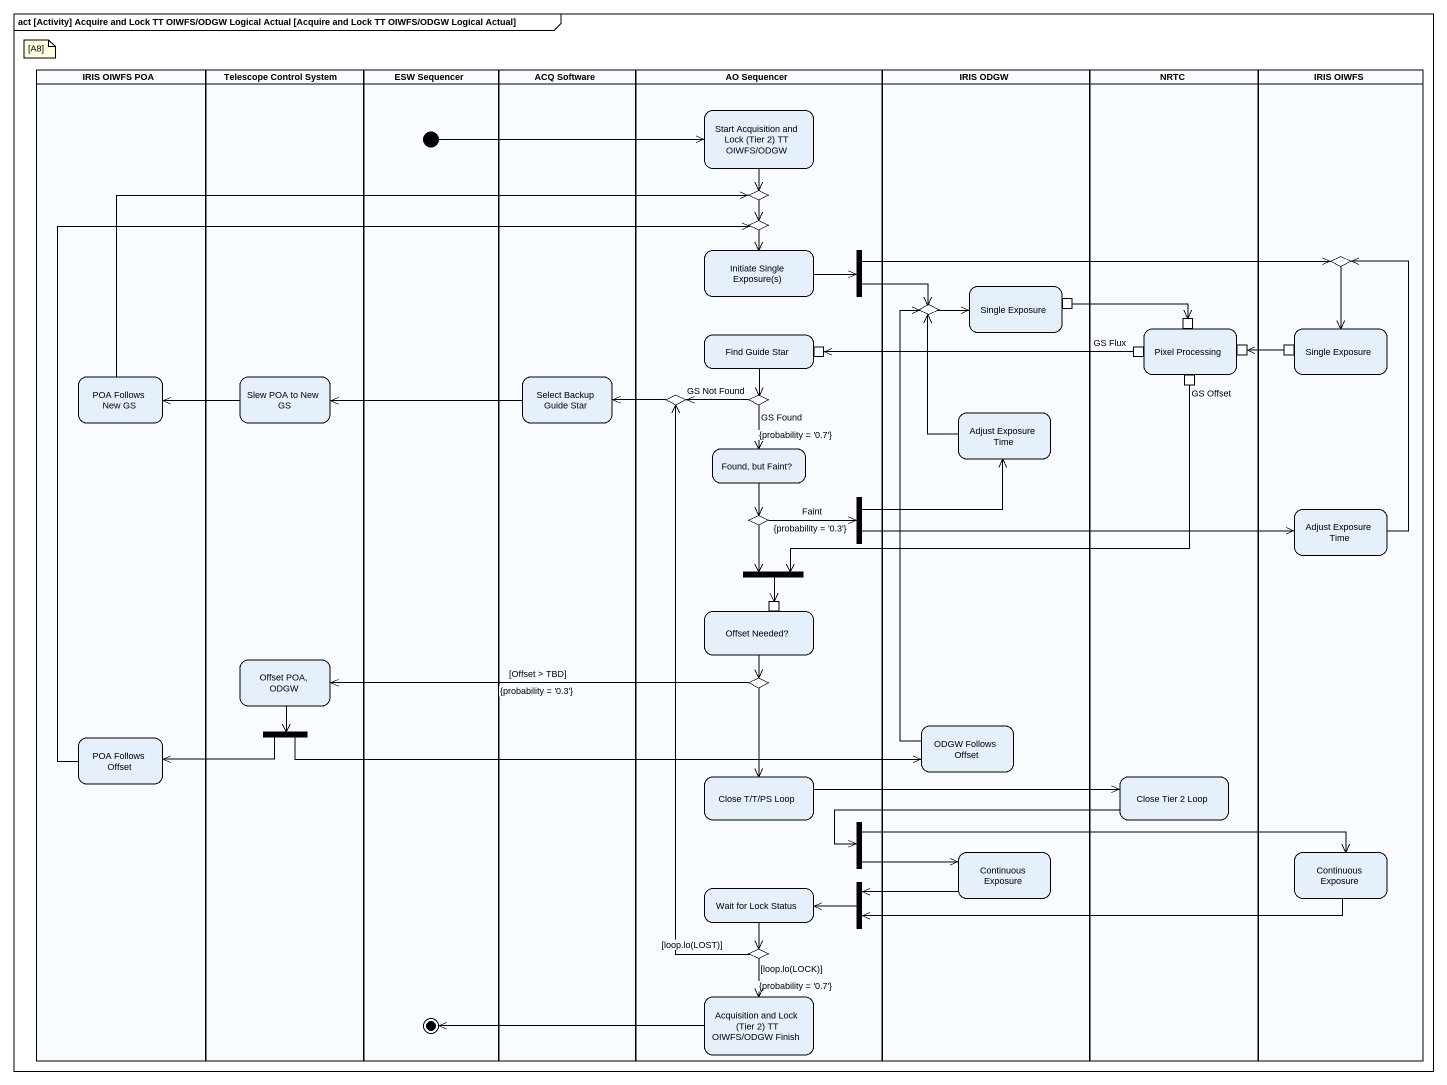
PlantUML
@startuml
mainframe act [Activity] Acquire and Lock TT OIWFS/ODGW Logical Actual [Acquire and Lock TT OIWFS/ODGW Logical Actual]
hide empty description
state "IRIS OIWFS POA" as IRIS_OIWFS_POA <<partition>> {
  state "POA Follows New GS" as POA_Follows_New_GS
  state "POA Follows Offset" as POA_Follows_Offset
}
state "Telescope Control System" as Telescope_Control_System <<partition>> {
  state "Slew POA to New GS" as Slew_POA_to_New_GS
  state "Offset POA, ODGW" as Offset_POA_ODGW
  state fork4 <<fork>>
}
state "ESW Sequencer" as ESW_Sequencer <<partition>> {
  state initial1 <<start>>
  state final1 <<end>>
}
state "ACQ Software" as ACQ_Software <<partition>> {
  state "Select Backup Guide Star" as Select_Backup_Guide_Star
}
state "AO Sequencer" as AO_Sequencer <<partition>> {
  state "Start Acquisition and Lock (Tier 2) TT OIWFS/ODGW" as Start_Acquisition_and_Lock
  state choice1 <<choice>>
  state choice2 <<choice>>
  state "Initiate Single Exposure(s)" as Initiate_Single_Exposure_s
  state fork1 <<fork>>
  state "Find Guide Star" as Find_Guide_Star {
    state pin3 <<inputPin>>
  }
  state choice5 <<choice>>
  state choice6 <<choice>>
  state "Found, but Faint?" as Found_but_Faint
  state choice7 <<choice>>
  state fork2 <<fork>>
  state fork3 <<join>>
  state "Offset Needed?" as Offset_Needed {
    state pin6 <<inputPin>>
  }
  state choice8 <<choice>>
  state "Close T/T/PS Loop" as Close_T_T_PS_Loop
  state fork5 <<fork>>
  state "Wait for Lock Status" as Wait_for_Lock_Status
  state fork6 <<join>>
  state choice9 <<choice>>
  state "Acquisition and Lock (Tier 2) TT OIWFS/ODGW Finish" as Acquisition_and_Lock_Tier_2
}
state "IRIS ODGW" as IRIS_ODGW <<partition>> {
  state "Single Exposure" as Single_Exposure {
    state pin1 <<outputPin>>
  }
  state choice4 <<choice>>
  state "Adjust Exposure Time" as Adjust_Exposure_Time
  state "ODGW Follows Offset" as ODGW_Follows_Offset
  state "Continuous Exposure" as Continuous_Exposure
}
state NRTC <<partition>> {
  state "Pixel Processing" as Pixel_Processing {
    state pin2 <<inputPin>>
    state "GS Flux" as GS_Flux <<outputPin>>
    state "GS Offset" as GS_Offset <<outputPin>>
    state pin4 <<inputPin>>
  }
  state "Close Tier 2 Loop" as Close_Tier_2_Loop
}
state "IRIS OIWFS" as IRIS_OIWFS <<partition>> {
  state choice3 <<choice>>
  state "Single Exposure" as Single_Exposure_2 {
    state pin5 <<outputPin>>
  }
  state "Adjust Exposure Time" as Adjust_Exposure_Time_2
  state "Continuous Exposure" as Continuous_Exposure_2
}
initial1 -right-> Start_Acquisition_and_Lock
Start_Acquisition_and_Lock --> choice2
choice1 --> Initiate_Single_Exposure_s
choice2 --> choice1
Initiate_Single_Exposure_s -right-> fork1
fork1 -right-> choice3
fork1 -right-> choice4
choice3 --> Single_Exposure_2
pin1 -right-> pin2
Find_Guide_Star --> choice6
choice4 -right-> Single_Exposure
POA_Follows_New_GS -right-> choice2
Slew_POA_to_New_GS -left-> POA_Follows_New_GS
Select_Backup_Guide_Star -left-> Slew_POA_to_New_GS
GS_Flux -left-> pin3
GS_Offset -left-> fork3
pin5 -left-> pin4
choice5 -left-> Select_Backup_Guide_Star
choice6 -left-> choice5 : GS Not Found
choice6 --> Found_but_Faint : GS Found\n{probability = '0.7'}
Adjust_Exposure_Time -up-> choice4
Found_but_Faint --> choice7
choice7 -right-> fork2 : Faint\n{probability = '0.3'}
choice7 --> fork3
fork2 -right-> Adjust_Exposure_Time
fork2 -right-> Adjust_Exposure_Time_2
Adjust_Exposure_Time_2 -up-> choice3
fork3 --> pin6
Offset_Needed --> choice8
Offset_POA_ODGW --> fork4
choice8 -left-> Offset_POA_ODGW : [Offset > TBD]\n{probability = '0.3'}
choice8 --> Close_T_T_PS_Loop
POA_Follows_Offset -up-> choice1
fork4 -left-> POA_Follows_Offset
fork4 -right-> ODGW_Follows_Offset
ODGW_Follows_Offset -up-> choice4
Close_T_T_PS_Loop -right-> Close_Tier_2_Loop
Close_Tier_2_Loop -left-> fork5
fork5 -right-> Continuous_Exposure
fork5 -right-> Continuous_Exposure_2
Continuous_Exposure -left-> fork6
Continuous_Exposure_2 -left-> fork6
Wait_for_Lock_Status --> choice9
fork6 -left-> Wait_for_Lock_Status
choice9 -up-> choice5 : [loop.lo(LOST)]
choice9 --> Acquisition_and_Lock_Tier_2 : [loop.lo(LOCK)]\n{probability = '0.7'}
Acquisition_and_Lock_Tier_2 -left-> final1
note as N1
  [A8]
end note
@enduml
